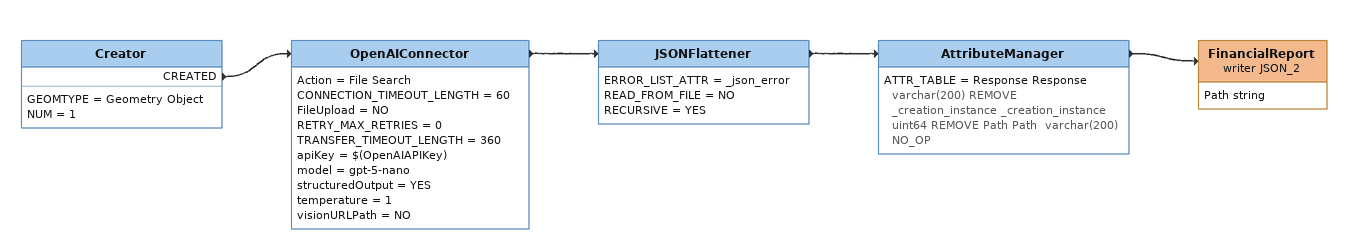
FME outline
Creator
    GEOMTYPE = Geometry Object
    NUM = 1
    CREATED -> OpenAIConnector
OpenAIConnector
    Action = File Search
    CONNECTION_TIMEOUT_LENGTH = 60
    FileUpload = NO
    RETRY_MAX_RETRIES = 0
    TRANSFER_TIMEOUT_LENGTH = 360
    apiKey = $(OpenAIAPIKey)
    model = gpt-5-nano
    structuredOutput = YES
    temperature = 1
    visionURLPath = NO
    -> JSONFlattener
JSONFlattener
    ERROR_LIST_ATTR = _json_error
    READ_FROM_FILE = NO
    RECURSIVE = YES
    -> AttributeManager
AttributeManager
    ATTR_TABLE = Response Response  varchar(200) REMOVE _creation_instance _creation_instance  uint64 REMOVE Path Path  varchar(200) NO_OP
    -> FinancialReport (writer JSON_2)
FinancialReport (writer JSON_2)
    attributes: Path string
